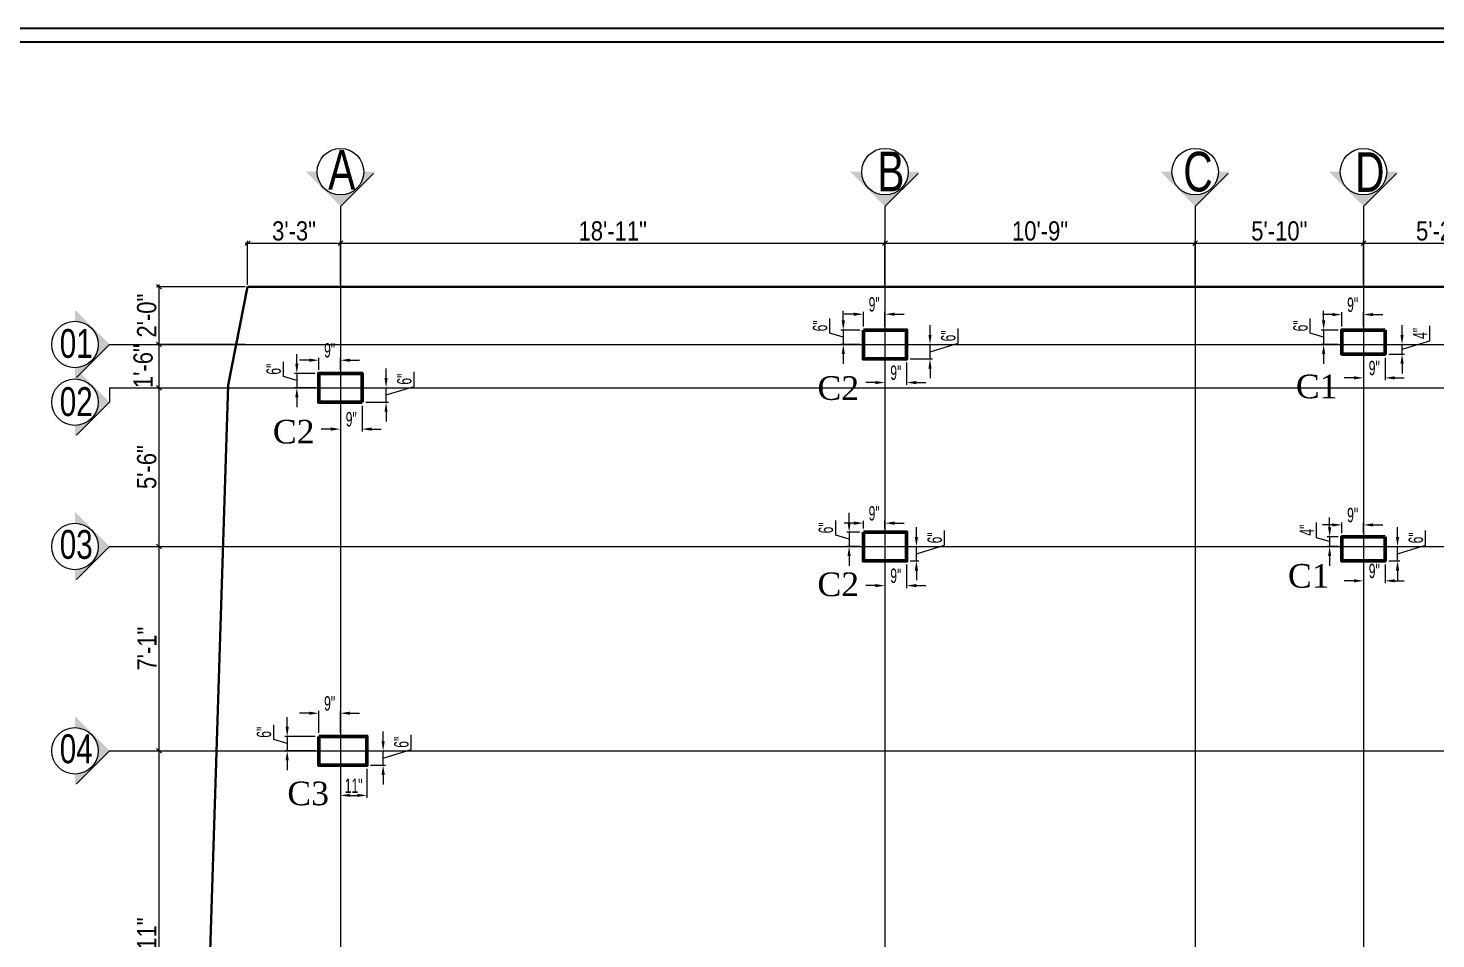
# Model space of a CAD drawing. Extents: x 52891 to 66536, y -48165 to -44533.
# Drawn here: x 57068 to 57654, y -46623 to -46244 of the extents above; entities that cross this region are included whole.
import ezdxf

# ---------------------------------------------------------------- set-up
doc = ezdxf.new("R2010")
doc.units = 0
doc.header["$MEASUREMENT"] = 0
doc.header["$PDMODE"] = 3
doc.layers.get('DEFPOINTS').update_dxf_attribs({"lineweight": 13})
for name, color, linetype, lineweight in [('COLUMN-1', 1, 'Continuous', 50), ('DIMEN', 8, 'Continuous', 13), ('line', 7, 'Continuous', 15), ('TEXT', 7, 'Continuous', 13), ('WALL', 7, 'Continuous', 30)]:
    doc.layers.add(name, color=color, linetype=linetype, lineweight=lineweight)
doc.layers.add('Layer1', color=174, linetype='Continuous')
doc.layers.add('TITLE', color=3, linetype='Continuous')
doc.styles.add('1', font='times.ttf')
doc.styles.add('Dimtext', font='ARIALN.TTF')
doc.styles.add('ROMAN_SIMPLEX', font='swisscl.ttf')
doc.styles.get("Standard").update_dxf_attribs({"font": 'arial.ttf', "width": 0.6, "height": 6})
doc.dimstyles.new('1-4', dxfattribs={"dimtxt": 6, "dimasz": 4, "dimexe": 1, "dimexo": 1.5, "dimgap": 1, "dimtad": 1, "dimdec": 1, "dimzin": 3, "dimdsep": 46, "dimlunit": 4, "dimtxsty": 'Standard', "dimcen": 0.09, "dimdle": 4, "dimclrd": 252, "dimclre": 252, "dimclrt": 7, "dimadec": 0, "dimazin": 0, "dimtfac": 1, "dimtdec": 1, "dimtofl": 0, "dimtmove": 1, "dimatfit": 3, "dimfxl": 2, "dimfrac": 1, "dimtolj": 1, "dimtzin": 0, "dimlwd": 9, "dimlwe": 9, "dimarcsym": 0})
doc.dimstyles.new('Dim4', dxfattribs={"dimtxt": 8, "dimasz": 2, "dimexe": 1, "dimexo": 1, "dimgap": 1, "dimtad": 1, "dimdec": 0, "dimzin": 3, "dimdsep": 46, "dimlunit": 4, "dimtxsty": 'Dimtext', "dimblk": 'OBLIQUE', "dimcen": 2, "dimdle": 1, "dimclrd": 256, "dimclre": 256, "dimclrt": 3, "dimadec": 0, "dimazin": 1, "dimtm": 1e-09, "dimtfac": 1, "dimtdec": 0, "dimtofl": 0, "dimtmove": 2, "dimatfit": 3, "dimldrblk": 'OBLIQUE', "dimfxl": 6, "dimfrac": 2, "dimtolj": 1, "dimtzin": 0, "dimlwd": -1, "dimlwe": -1, "dimarcsym": 0})

# ---------------------------------------------------------------- blocks, each defined once
blk = doc.blocks.new('_Oblique')
at = {"layer": 'WALL', "color": 0, "lineweight": -2}
blk.add_line((-0.5, -0.5), (0.5, 0.5), dxfattribs=at)
blk = doc.blocks.new('*D1623')
at = {"layer": 'DEFPOINTS', "color": 0}
for p in [(57198.01, -46333.82), (57159.41, -46351.92), (57198.01, -46351.92)]:
    blk.add_point(p, dxfattribs=at)
at = {"layer": 'line'}
for p, q in [((57158.41, -46333.82), (57199.01, -46333.82)), ((57159.41, -46350.92), (57159.41, -46332.82)), ((57198.01, -46350.92), (57198.01, -46332.82))]:
    blk.add_line(p, q, dxfattribs=at)
at = {"layer": 'line', "xscale": 2, "yscale": 2, "zscale": 2, "rotation": 180}
blk.add_blockref('_Oblique', (57159.41, -46333.82), dxfattribs=at)
at = {"layer": 'line', "xscale": 2, "yscale": 2, "zscale": 2}
blk.add_blockref('_Oblique', (57198.01, -46333.82), dxfattribs=at)
at = {"layer": 'line', "color": 3, "insert": (57178.71, -46328.74), "char_height": 8, "attachment_point": 5, "style": 'Dimtext'}
blk.add_mtext('\\A1;3\'-3"', dxfattribs=at)
blk = doc.blocks.new('*D1624')
at = {"layer": 'DEFPOINTS', "color": 0}
for p in [(57424.51, -46333.82), (57198.01, -46351.92), (57424.51, -46351.92)]:
    blk.add_point(p, dxfattribs=at)
at = {"layer": 'line'}
for p, q in [((57197.01, -46333.82), (57425.51, -46333.82)), ((57198.01, -46350.92), (57198.01, -46332.82)), ((57424.51, -46350.92), (57424.51, -46332.82))]:
    blk.add_line(p, q, dxfattribs=at)
at = {"layer": 'line', "xscale": 2, "yscale": 2, "zscale": 2, "rotation": 180}
blk.add_blockref('_Oblique', (57198.01, -46333.82), dxfattribs=at)
at = {"layer": 'line', "xscale": 2, "yscale": 2, "zscale": 2}
blk.add_blockref('_Oblique', (57424.51, -46333.82), dxfattribs=at)
at = {"layer": 'line', "color": 3, "insert": (57311.26, -46328.74), "char_height": 8, "attachment_point": 5, "style": 'Dimtext'}
blk.add_mtext('\\A1;18\'-11"', dxfattribs=at)
blk = doc.blocks.new('*D1625')
at = {"layer": 'DEFPOINTS', "color": 0}
for p in [(57553.51, -46333.82), (57424.51, -46351.92), (57553.51, -46351.92)]:
    blk.add_point(p, dxfattribs=at)
at = {"layer": 'line'}
for p, q in [((57423.51, -46333.82), (57554.51, -46333.82)), ((57424.51, -46350.92), (57424.51, -46332.82)), ((57553.51, -46350.92), (57553.51, -46332.82))]:
    blk.add_line(p, q, dxfattribs=at)
at = {"layer": 'line', "xscale": 2, "yscale": 2, "zscale": 2, "rotation": 180}
blk.add_blockref('_Oblique', (57424.51, -46333.82), dxfattribs=at)
at = {"layer": 'line', "xscale": 2, "yscale": 2, "zscale": 2}
blk.add_blockref('_Oblique', (57553.51, -46333.82), dxfattribs=at)
at = {"layer": 'line', "color": 3, "insert": (57489.01, -46328.74), "char_height": 8, "attachment_point": 5, "style": 'Dimtext'}
blk.add_mtext('\\A1;10\'-9"', dxfattribs=at)
blk = doc.blocks.new('*D1626')
at = {"layer": 'DEFPOINTS', "color": 0}
for p in [(57623.51, -46333.82), (57553.51, -46351.92), (57623.51, -46351.92)]:
    blk.add_point(p, dxfattribs=at)
at = {"layer": 'line'}
for p, q in [((57552.51, -46333.82), (57624.51, -46333.82)), ((57553.51, -46350.92), (57553.51, -46332.82)), ((57623.51, -46350.92), (57623.51, -46332.82))]:
    blk.add_line(p, q, dxfattribs=at)
at = {"layer": 'line', "xscale": 2, "yscale": 2, "zscale": 2, "rotation": 180}
blk.add_blockref('_Oblique', (57553.51, -46333.82), dxfattribs=at)
at = {"layer": 'line', "xscale": 2, "yscale": 2, "zscale": 2}
blk.add_blockref('_Oblique', (57623.51, -46333.82), dxfattribs=at)
at = {"layer": 'line', "color": 3, "insert": (57588.51, -46328.74), "char_height": 8, "attachment_point": 5, "style": 'Dimtext'}
blk.add_mtext('\\A1;5\'-10"', dxfattribs=at)
blk = doc.blocks.new('*D1627')
at = {"layer": 'DEFPOINTS', "color": 0}
for p in [(57685.51, -46333.82), (57623.51, -46351.92), (57685.51, -46351.92)]:
    blk.add_point(p, dxfattribs=at)
at = {"layer": 'line'}
for p, q in [((57622.51, -46333.82), (57686.51, -46333.82)), ((57623.51, -46350.92), (57623.51, -46332.82)), ((57685.51, -46350.92), (57685.51, -46332.82))]:
    blk.add_line(p, q, dxfattribs=at)
at = {"layer": 'line', "xscale": 2, "yscale": 2, "zscale": 2, "rotation": 180}
blk.add_blockref('_Oblique', (57623.51, -46333.82), dxfattribs=at)
at = {"layer": 'line', "xscale": 2, "yscale": 2, "zscale": 2}
blk.add_blockref('_Oblique', (57685.51, -46333.82), dxfattribs=at)
at = {"layer": 'line', "color": 3, "insert": (57654.51, -46328.74), "char_height": 8, "attachment_point": 5, "style": 'Dimtext'}
blk.add_mtext('\\A1;5\'-2"', dxfattribs=at)
blk = doc.blocks.new('*D1630')
at = {"layer": 'DEFPOINTS', "color": 0}
for p in [(57159.41, -46351.92), (57122.55, -46375.92), (57159.41, -46375.92)]:
    blk.add_point(p, dxfattribs=at)
at = {"layer": 'line'}
for p, q in [((57158.41, -46351.92), (57121.55, -46351.92)), ((57122.55, -46350.92), (57122.55, -46376.92)), ((57158.41, -46375.92), (57121.55, -46375.92))]:
    blk.add_line(p, q, dxfattribs=at)
at = {"layer": 'line', "xscale": 2, "yscale": 2, "zscale": 2}
for p, rotation in [((57122.55, -46351.92), 90), ((57122.55, -46375.92), 270)]:
    blk.add_blockref('_Oblique', p, dxfattribs=dict(at, rotation=rotation))
at = {"layer": 'line', "color": 3, "insert": (57117.47, -46363.92), "char_height": 8, "attachment_point": 5, "rotation": 90, "style": 'Dimtext'}
blk.add_mtext('\\A1;2\'-0"', dxfattribs=at)
blk = doc.blocks.new('*D1631')
at = {"layer": 'DEFPOINTS', "color": 0}
for p in [(57159.41, -46375.92), (57122.55, -46393.92), (57122.55, -46393.92)]:
    blk.add_point(p, dxfattribs=at)
at = {"layer": 'line'}
for p, q in [((57158.41, -46375.92), (57121.55, -46375.92)), ((57122.55, -46374.92), (57122.55, -46394.92))]:
    blk.add_line(p, q, dxfattribs=at)
at = {"layer": 'line', "xscale": 2, "yscale": 2, "zscale": 2}
for p, rotation in [((57122.55, -46375.92), 90), ((57122.55, -46393.92), 270)]:
    blk.add_blockref('_Oblique', p, dxfattribs=dict(at, rotation=rotation))
at = {"layer": 'line', "color": 3, "insert": (57115.97, -46384.92), "char_height": 8, "attachment_point": 5, "rotation": 90, "style": 'Dimtext'}
blk.add_mtext('\\A1;1\'-6"', dxfattribs=at)
blk = doc.blocks.new('*D1632')
at = {"layer": 'DEFPOINTS', "color": 0}
for p in [(57122.55, -46393.92), (57122.55, -46459.92), (57122.55, -46459.92)]:
    blk.add_point(p, dxfattribs=at)
at = {"layer": 'line'}
blk.add_line((57122.55, -46392.92), (57122.55, -46460.92), dxfattribs=at)
at = {"layer": 'line', "xscale": 2, "yscale": 2, "zscale": 2}
for p, rotation in [((57122.55, -46393.92), 90), ((57122.55, -46459.92), 270)]:
    blk.add_blockref('_Oblique', p, dxfattribs=dict(at, rotation=rotation))
at = {"layer": 'line', "color": 3, "insert": (57117.47, -46426.92), "char_height": 8, "attachment_point": 5, "rotation": 90, "style": 'Dimtext'}
blk.add_mtext('\\A1;5\'-6"', dxfattribs=at)
blk = doc.blocks.new('*D1633')
at = {"layer": 'DEFPOINTS', "color": 0}
for p in [(57122.55, -46459.92), (57122.55, -46544.92), (57122.55, -46544.92)]:
    blk.add_point(p, dxfattribs=at)
at = {"layer": 'line'}
blk.add_line((57122.55, -46458.92), (57122.55, -46545.92), dxfattribs=at)
at = {"layer": 'line', "xscale": 2, "yscale": 2, "zscale": 2}
for p, rotation in [((57122.55, -46459.92), 90), ((57122.55, -46544.92), 270)]:
    blk.add_blockref('_Oblique', p, dxfattribs=dict(at, rotation=rotation))
at = {"layer": 'line', "color": 3, "insert": (57117.54, -46502.42), "char_height": 8, "attachment_point": 5, "rotation": 90, "style": 'Dimtext'}
blk.add_mtext('\\A1;7\'-1"', dxfattribs=at)
blk = doc.blocks.new('*D1634')
at = {"layer": 'DEFPOINTS', "color": 0}
for p in [(57122.55, -46544.92), (57122.55, -46711.92), (57140.47, -46711.92)]:
    blk.add_point(p, dxfattribs=at)
at = {"layer": 'line'}
for p, q in [((57122.55, -46543.92), (57122.55, -46712.92)), ((57139.47, -46711.92), (57121.55, -46711.92))]:
    blk.add_line(p, q, dxfattribs=at)
at = {"layer": 'line', "xscale": 2, "yscale": 2, "zscale": 2}
for p, rotation in [((57122.55, -46544.92), 90), ((57122.55, -46711.92), 270)]:
    blk.add_blockref('_Oblique', p, dxfattribs=dict(at, rotation=rotation))
at = {"layer": 'line', "color": 3, "insert": (57117.47, -46628.42), "char_height": 8, "attachment_point": 5, "rotation": 90, "style": 'Dimtext'}
blk.add_mtext('\\A1;13\'-11"', dxfattribs=at)
blk = doc.blocks.new('*D1651')
at = {"layer": 'DEFPOINTS', "color": 0}
for p in [(57198.01, -46529.27), (57189.01, -46538.92), (57198.01, -46538.92)]:
    blk.add_point(p, dxfattribs=at)
at = {"layer": 'line', "color": 252, "linetype": 'Continuous', "lineweight": 9}
for p, q in [((57189.01, -46537.42), (57189.01, -46528.27)), ((57198.01, -46537.42), (57198.01, -46528.27)), ((57185.01, -46529.27), (57181.01, -46529.27)), ((57202.01, -46529.27), (57206.01, -46529.27))]:
    blk.add_line(p, q, dxfattribs=at)
at = {"layer": 'line', "color": 252}
for points in [[(57185.01, -46528.61), (57185.01, -46529.94), (57189.01, -46529.27)], [(57202.01, -46528.61), (57202.01, -46529.94), (57198.01, -46529.27)]]:
    blk.add_solid(points, dxfattribs=at)
at = {"layer": 'line', "color": 7, "insert": (57193.51, -46525.21), "char_height": 6, "attachment_point": 5}
blk.add_mtext('\\A1;9"', dxfattribs=at)
blk = doc.blocks.new('*D1652')
at = {"layer": 'DEFPOINTS', "color": 0}
for p in [(57189.01, -46538.92), (57175.87, -46544.92), (57189.01, -46544.92)]:
    blk.add_point(p, dxfattribs=at)
at = {"layer": 'line', "color": 252, "linetype": 'Continuous', "lineweight": 9}
for p, q in [((57170.31, -46540.25), (57170.31, -46534.1)), ((57175.87, -46534.92), (57175.87, -46530.92)), ((57175.87, -46541.92), (57170.31, -46540.25)), ((57187.51, -46538.92), (57174.87, -46538.92)), ((57175.87, -46538.92), (57175.87, -46544.92)), ((57187.51, -46544.92), (57174.87, -46544.92)), ((57175.87, -46548.92), (57175.87, -46552.92))]:
    blk.add_line(p, q, dxfattribs=at)
at = {"layer": 'line', "color": 252}
for points in [[(57175.2, -46534.92), (57176.54, -46534.92), (57175.87, -46538.92)], [(57175.2, -46548.92), (57176.54, -46548.92), (57175.87, -46544.92)]]:
    blk.add_solid(points, dxfattribs=at)
at = {"layer": 'line', "color": 7, "insert": (57166.24, -46537.18), "char_height": 6, "attachment_point": 5, "rotation": 90}
blk.add_mtext('\\A1;6"', dxfattribs=at)
blk = doc.blocks.new('*D1653')
at = {"layer": 'DEFPOINTS', "color": 0}
for p in [(57198.01, -46550.92), (57209.01, -46550.92), (57209.01, -46563.44)]:
    blk.add_point(p, dxfattribs=at)
at = {"layer": 'line', "color": 252, "linetype": 'Continuous', "lineweight": 9}
for p, q in [((57198.01, -46552.42), (57198.01, -46564.44)), ((57209.01, -46552.42), (57209.01, -46564.44)), ((57202.01, -46563.44), (57205.01, -46563.44))]:
    blk.add_line(p, q, dxfattribs=at)
at = {"layer": 'line', "color": 252}
for points in [[(57202.01, -46562.77), (57202.01, -46564.1), (57198.01, -46563.44)], [(57205.01, -46562.77), (57205.01, -46564.1), (57209.01, -46563.44)]]:
    blk.add_solid(points, dxfattribs=at)
at = {"layer": 'line', "color": 7, "insert": (57203.51, -46559.43), "char_height": 6, "attachment_point": 5}
blk.add_mtext('\\A1;11"', dxfattribs=at)
blk = doc.blocks.new('*D1654')
at = {"layer": 'DEFPOINTS', "color": 0}
for p in [(57209.01, -46544.92), (57215.77, -46544.92), (57209.01, -46550.92)]:
    blk.add_point(p, dxfattribs=at)
at = {"layer": 'line', "color": 252, "linetype": 'Continuous', "lineweight": 9}
for p, q in [((57215.77, -46540.92), (57215.77, -46536.92)), ((57227.46, -46544.42), (57227.46, -46538.26)), ((57210.51, -46544.92), (57216.77, -46544.92)), ((57215.77, -46547.92), (57227.46, -46544.42)), ((57215.77, -46550.92), (57215.77, -46544.92)), ((57210.51, -46550.92), (57216.77, -46550.92)), ((57215.77, -46554.92), (57215.77, -46558.92))]:
    blk.add_line(p, q, dxfattribs=at)
at = {"layer": 'line', "color": 252}
for points in [[(57215.11, -46540.92), (57216.44, -46540.92), (57215.77, -46544.92)], [(57215.11, -46554.92), (57216.44, -46554.92), (57215.77, -46550.92)]]:
    blk.add_solid(points, dxfattribs=at)
at = {"layer": 'line', "color": 7, "insert": (57223.4, -46541.34), "char_height": 6, "attachment_point": 5, "rotation": 90}
blk.add_mtext('\\A1;6"', dxfattribs=at)
blk = doc.blocks.new('*D1655')
at = {"layer": 'DEFPOINTS', "color": 0}
for p in [(57198.01, -46382.46), (57189.01, -46387.92), (57198.01, -46387.92)]:
    blk.add_point(p, dxfattribs=at)
at = {"layer": 'line', "color": 252, "linetype": 'Continuous', "lineweight": 9}
for p, q in [((57185.01, -46382.46), (57181.01, -46382.46)), ((57189.01, -46386.42), (57189.01, -46381.46)), ((57198.01, -46386.42), (57198.01, -46381.46)), ((57202.01, -46382.46), (57206.01, -46382.46))]:
    blk.add_line(p, q, dxfattribs=at)
at = {"layer": 'line', "color": 252}
for points in [[(57185.01, -46381.79), (57185.01, -46383.13), (57189.01, -46382.46)], [(57202.01, -46381.79), (57202.01, -46383.13), (57198.01, -46382.46)]]:
    blk.add_solid(points, dxfattribs=at)
at = {"layer": 'line', "color": 7, "insert": (57193.51, -46378.4), "char_height": 6, "attachment_point": 5}
blk.add_mtext('\\A1;9"', dxfattribs=at)
blk = doc.blocks.new('*D1656')
at = {"layer": 'DEFPOINTS', "color": 0}
for p in [(57189.01, -46387.92), (57179.88, -46393.92), (57189.01, -46393.92)]:
    blk.add_point(p, dxfattribs=at)
at = {"layer": 'line', "color": 252, "linetype": 'Continuous', "lineweight": 9}
for p, q in [((57179.88, -46383.92), (57179.88, -46379.92)), ((57174.32, -46389.25), (57174.32, -46383.1)), ((57187.51, -46387.92), (57178.88, -46387.92)), ((57179.88, -46387.92), (57179.88, -46393.92)), ((57179.88, -46390.92), (57174.32, -46389.25)), ((57187.51, -46393.92), (57178.88, -46393.92)), ((57179.88, -46397.92), (57179.88, -46401.92))]:
    blk.add_line(p, q, dxfattribs=at)
at = {"layer": 'line', "color": 252}
for points in [[(57179.22, -46383.92), (57180.55, -46383.92), (57179.88, -46387.92)], [(57179.22, -46397.92), (57180.55, -46397.92), (57179.88, -46393.92)]]:
    blk.add_solid(points, dxfattribs=at)
at = {"layer": 'line', "color": 7, "insert": (57170.26, -46386.18), "char_height": 6, "attachment_point": 5, "rotation": 90}
blk.add_mtext('\\A1;6"', dxfattribs=at)
blk = doc.blocks.new('*D1657')
at = {"layer": 'DEFPOINTS', "color": 0}
for p in [(57198.01, -46399.92), (57207.01, -46399.92), (57207.01, -46411.11)]:
    blk.add_point(p, dxfattribs=at)
at = {"layer": 'line', "color": 252, "linetype": 'Continuous', "lineweight": 9}
for p, q in [((57198.01, -46401.42), (57198.01, -46412.11)), ((57207.01, -46401.42), (57207.01, -46412.11)), ((57194.01, -46411.11), (57190.01, -46411.11)), ((57211.01, -46411.11), (57215.01, -46411.11))]:
    blk.add_line(p, q, dxfattribs=at)
at = {"layer": 'line', "color": 252}
for points in [[(57194.01, -46410.44), (57194.01, -46411.78), (57198.01, -46411.11)], [(57211.01, -46410.44), (57211.01, -46411.78), (57207.01, -46411.11)]]:
    blk.add_solid(points, dxfattribs=at)
at = {"layer": 'line', "color": 7, "insert": (57202.51, -46407.05), "char_height": 6, "attachment_point": 5}
blk.add_mtext('\\A1;9"', dxfattribs=at)
blk = doc.blocks.new('*D1658')
at = {"layer": 'DEFPOINTS', "color": 0}
for p in [(57207.01, -46393.92), (57216.99, -46393.92), (57207.01, -46399.92)]:
    blk.add_point(p, dxfattribs=at)
at = {"layer": 'line', "color": 252, "linetype": 'Continuous', "lineweight": 9}
for p, q in [((57216.99, -46389.92), (57216.99, -46385.92)), ((57228.68, -46393.42), (57228.68, -46387.26)), ((57208.51, -46393.92), (57217.99, -46393.92)), ((57216.99, -46396.92), (57228.68, -46393.42)), ((57216.99, -46399.92), (57216.99, -46393.92)), ((57208.51, -46399.92), (57217.99, -46399.92)), ((57216.99, -46403.92), (57216.99, -46407.92))]:
    blk.add_line(p, q, dxfattribs=at)
at = {"layer": 'line', "color": 252}
for points in [[(57216.32, -46389.92), (57217.65, -46389.92), (57216.99, -46393.92)], [(57216.32, -46403.92), (57217.65, -46403.92), (57216.99, -46399.92)]]:
    blk.add_solid(points, dxfattribs=at)
at = {"layer": 'line', "color": 7, "insert": (57224.62, -46390.34), "char_height": 6, "attachment_point": 5, "rotation": 90}
blk.add_mtext('\\A1;6"', dxfattribs=at)
blk = doc.blocks.new('*D1671')
at = {"layer": 'DEFPOINTS', "color": 0}
for p in [(57424.51, -46450.22), (57415.51, -46453.92), (57424.51, -46453.92)]:
    blk.add_point(p, dxfattribs=at)
at = {"layer": 'line', "color": 252, "linetype": 'Continuous', "lineweight": 9}
for p, q in [((57411.51, -46450.22), (57407.51, -46450.22)), ((57415.51, -46452.42), (57415.51, -46449.22)), ((57424.51, -46452.42), (57424.51, -46449.22)), ((57428.51, -46450.22), (57432.51, -46450.22))]:
    blk.add_line(p, q, dxfattribs=at)
at = {"layer": 'line', "color": 252}
for points in [[(57411.51, -46449.55), (57411.51, -46450.89), (57415.51, -46450.22)], [(57428.51, -46449.55), (57428.51, -46450.89), (57424.51, -46450.22)]]:
    blk.add_solid(points, dxfattribs=at)
at = {"layer": 'line', "color": 7, "insert": (57420.01, -46446.16), "char_height": 6, "attachment_point": 5}
blk.add_mtext('\\A1;9"', dxfattribs=at)
blk = doc.blocks.new('*D1672')
at = {"layer": 'DEFPOINTS', "color": 0}
for p in [(57415.51, -46453.92), (57409.58, -46459.92), (57415.51, -46459.92)]:
    blk.add_point(p, dxfattribs=at)
at = {"layer": 'line', "color": 252, "linetype": 'Continuous', "lineweight": 9}
for p, q in [((57409.58, -46449.92), (57409.58, -46445.92)), ((57404.01, -46455.25), (57404.01, -46449.1)), ((57409.58, -46456.92), (57404.01, -46455.25)), ((57414.01, -46453.92), (57408.58, -46453.92)), ((57409.58, -46453.92), (57409.58, -46459.92)), ((57414.01, -46459.92), (57408.58, -46459.92)), ((57409.58, -46463.92), (57409.58, -46467.92))]:
    blk.add_line(p, q, dxfattribs=at)
at = {"layer": 'line', "color": 252}
for points in [[(57408.91, -46449.92), (57410.24, -46449.92), (57409.58, -46453.92)], [(57408.91, -46463.92), (57410.24, -46463.92), (57409.58, -46459.92)]]:
    blk.add_solid(points, dxfattribs=at)
at = {"layer": 'line', "color": 7, "insert": (57399.95, -46452.18), "char_height": 6, "attachment_point": 5, "rotation": 90}
blk.add_mtext('\\A1;6"', dxfattribs=at)
blk = doc.blocks.new('*D1673')
at = {"layer": 'DEFPOINTS', "color": 0}
for p in [(57424.51, -46465.92), (57433.51, -46465.92), (57433.51, -46476.2)]:
    blk.add_point(p, dxfattribs=at)
at = {"layer": 'line', "color": 252, "linetype": 'Continuous', "lineweight": 9}
for p, q in [((57424.51, -46467.42), (57424.51, -46477.2)), ((57433.51, -46467.42), (57433.51, -46477.2)), ((57420.51, -46476.2), (57416.51, -46476.2)), ((57437.51, -46476.2), (57441.51, -46476.2))]:
    blk.add_line(p, q, dxfattribs=at)
at = {"layer": 'line', "color": 252}
for points in [[(57420.51, -46475.53), (57420.51, -46476.87), (57424.51, -46476.2)], [(57437.51, -46475.53), (57437.51, -46476.87), (57433.51, -46476.2)]]:
    blk.add_solid(points, dxfattribs=at)
at = {"layer": 'line', "color": 7, "insert": (57429.01, -46472.14), "char_height": 6, "attachment_point": 5}
blk.add_mtext('\\A1;9"', dxfattribs=at)
blk = doc.blocks.new('*D1674')
at = {"layer": 'DEFPOINTS', "color": 0}
for p in [(57433.51, -46459.92), (57437.57, -46459.92), (57433.51, -46465.92)]:
    blk.add_point(p, dxfattribs=at)
at = {"layer": 'line', "color": 252, "linetype": 'Continuous', "lineweight": 9}
for p, q in [((57437.57, -46455.92), (57437.57, -46451.92)), ((57449.26, -46459.42), (57449.26, -46453.26)), ((57435.01, -46459.92), (57438.57, -46459.92)), ((57437.57, -46462.92), (57449.26, -46459.42)), ((57437.57, -46465.92), (57437.57, -46459.92)), ((57435.01, -46465.92), (57438.57, -46465.92)), ((57437.57, -46469.92), (57437.57, -46473.92))]:
    blk.add_line(p, q, dxfattribs=at)
at = {"layer": 'line', "color": 252}
for points in [[(57436.9, -46455.92), (57438.24, -46455.92), (57437.57, -46459.92)], [(57436.9, -46469.92), (57438.24, -46469.92), (57437.57, -46465.92)]]:
    blk.add_solid(points, dxfattribs=at)
at = {"layer": 'line', "color": 7, "insert": (57445.2, -46456.34), "char_height": 6, "attachment_point": 5, "rotation": 90}
blk.add_mtext('\\A1;6"', dxfattribs=at)
blk = doc.blocks.new('*D1675')
at = {"layer": 'DEFPOINTS', "color": 0}
for p in [(57424.51, -46363.33), (57415.51, -46369.92), (57424.51, -46369.92)]:
    blk.add_point(p, dxfattribs=at)
at = {"layer": 'line', "color": 252, "linetype": 'Continuous', "lineweight": 9}
for p, q in [((57411.51, -46363.33), (57407.51, -46363.33)), ((57415.51, -46368.42), (57415.51, -46362.33)), ((57424.51, -46368.42), (57424.51, -46362.33)), ((57428.51, -46363.33), (57432.51, -46363.33))]:
    blk.add_line(p, q, dxfattribs=at)
at = {"layer": 'line', "color": 252}
for points in [[(57411.51, -46362.66), (57411.51, -46363.99), (57415.51, -46363.33)], [(57428.51, -46362.66), (57428.51, -46363.99), (57424.51, -46363.33)]]:
    blk.add_solid(points, dxfattribs=at)
at = {"layer": 'line', "color": 7, "insert": (57420.01, -46359.26), "char_height": 6, "attachment_point": 5}
blk.add_mtext('\\A1;9"', dxfattribs=at)
blk = doc.blocks.new('*D1676')
at = {"layer": 'DEFPOINTS', "color": 0}
for p in [(57415.51, -46369.92), (57407.17, -46375.92), (57415.51, -46375.92)]:
    blk.add_point(p, dxfattribs=at)
at = {"layer": 'line', "color": 252, "linetype": 'Continuous', "lineweight": 9}
for p, q in [((57407.17, -46365.92), (57407.17, -46361.92)), ((57401.6, -46371.25), (57401.6, -46365.1)), ((57414.01, -46369.92), (57406.17, -46369.92)), ((57407.17, -46369.92), (57407.17, -46375.92)), ((57407.17, -46372.92), (57401.6, -46371.25)), ((57414.01, -46375.92), (57406.17, -46375.92)), ((57407.17, -46379.92), (57407.17, -46383.92))]:
    blk.add_line(p, q, dxfattribs=at)
at = {"layer": 'line', "color": 252}
for points in [[(57406.5, -46365.92), (57407.83, -46365.92), (57407.17, -46369.92)], [(57406.5, -46379.92), (57407.83, -46379.92), (57407.17, -46375.92)]]:
    blk.add_solid(points, dxfattribs=at)
at = {"layer": 'line', "color": 7, "insert": (57397.54, -46368.18), "char_height": 6, "attachment_point": 5, "rotation": 90}
blk.add_mtext('\\A1;6"', dxfattribs=at)
blk = doc.blocks.new('*D1677')
at = {"layer": 'DEFPOINTS', "color": 0}
for p in [(57424.51, -46381.92), (57433.51, -46381.92), (57433.51, -46391.76)]:
    blk.add_point(p, dxfattribs=at)
at = {"layer": 'line', "color": 252, "linetype": 'Continuous', "lineweight": 9}
for p, q in [((57424.51, -46383.42), (57424.51, -46392.76)), ((57433.51, -46383.42), (57433.51, -46392.76)), ((57420.51, -46391.76), (57416.51, -46391.76)), ((57437.51, -46391.76), (57441.51, -46391.76))]:
    blk.add_line(p, q, dxfattribs=at)
at = {"layer": 'line', "color": 252}
for points in [[(57420.51, -46391.1), (57420.51, -46392.43), (57424.51, -46391.76)], [(57437.51, -46391.1), (57437.51, -46392.43), (57433.51, -46391.76)]]:
    blk.add_solid(points, dxfattribs=at)
at = {"layer": 'line', "color": 7, "insert": (57429.01, -46387.7), "char_height": 6, "attachment_point": 5}
blk.add_mtext('\\A1;9"', dxfattribs=at)
blk = doc.blocks.new('*D1678')
at = {"layer": 'DEFPOINTS', "color": 0}
for p in [(57433.51, -46375.92), (57443.23, -46375.92), (57433.51, -46381.92)]:
    blk.add_point(p, dxfattribs=at)
at = {"layer": 'line', "color": 252, "linetype": 'Continuous', "lineweight": 9}
for p, q in [((57443.23, -46371.92), (57443.23, -46367.92)), ((57454.92, -46375.42), (57454.92, -46369.26)), ((57435.01, -46375.92), (57444.23, -46375.92)), ((57443.23, -46378.92), (57454.92, -46375.42)), ((57443.23, -46381.92), (57443.23, -46375.92)), ((57435.01, -46381.92), (57444.23, -46381.92)), ((57443.23, -46385.92), (57443.23, -46389.92))]:
    blk.add_line(p, q, dxfattribs=at)
at = {"layer": 'line', "color": 252}
for points in [[(57442.56, -46371.92), (57443.89, -46371.92), (57443.23, -46375.92)], [(57442.56, -46385.92), (57443.89, -46385.92), (57443.23, -46381.92)]]:
    blk.add_solid(points, dxfattribs=at)
at = {"layer": 'line', "color": 7, "insert": (57450.85, -46372.34), "char_height": 6, "attachment_point": 5, "rotation": 90}
blk.add_mtext('\\A1;6"', dxfattribs=at)
blk = doc.blocks.new('*D1679')
at = {"layer": 'DEFPOINTS', "color": 0}
for p in [(57623.51, -46363.48), (57614.51, -46369.92), (57623.51, -46369.92)]:
    blk.add_point(p, dxfattribs=at)
at = {"layer": 'line', "color": 252, "linetype": 'Continuous', "lineweight": 9}
for p, q in [((57610.51, -46363.48), (57606.51, -46363.48)), ((57614.51, -46368.42), (57614.51, -46362.48)), ((57623.51, -46368.42), (57623.51, -46362.48)), ((57627.51, -46363.48), (57631.51, -46363.48))]:
    blk.add_line(p, q, dxfattribs=at)
at = {"layer": 'line', "color": 252}
for points in [[(57610.51, -46362.81), (57610.51, -46364.15), (57614.51, -46363.48)], [(57627.51, -46362.81), (57627.51, -46364.15), (57623.51, -46363.48)]]:
    blk.add_solid(points, dxfattribs=at)
at = {"layer": 'line', "color": 7, "insert": (57619.01, -46359.42), "char_height": 6, "attachment_point": 5}
blk.add_mtext('\\A1;9"', dxfattribs=at)
blk = doc.blocks.new('*D1680')
at = {"layer": 'DEFPOINTS', "color": 0}
for p in [(57614.51, -46369.92), (57606.96, -46375.92), (57614.51, -46375.92)]:
    blk.add_point(p, dxfattribs=at)
at = {"layer": 'line', "color": 252, "linetype": 'Continuous', "lineweight": 9}
for p, q in [((57606.96, -46365.92), (57606.96, -46361.92)), ((57601.39, -46371.25), (57601.39, -46365.1)), ((57613.01, -46369.92), (57605.96, -46369.92)), ((57606.96, -46369.92), (57606.96, -46375.92)), ((57606.96, -46372.92), (57601.39, -46371.25)), ((57613.01, -46375.92), (57605.96, -46375.92)), ((57606.96, -46379.92), (57606.96, -46383.92))]:
    blk.add_line(p, q, dxfattribs=at)
at = {"layer": 'line', "color": 252}
for points in [[(57606.29, -46365.92), (57607.62, -46365.92), (57606.96, -46369.92)], [(57606.29, -46379.92), (57607.62, -46379.92), (57606.96, -46375.92)]]:
    blk.add_solid(points, dxfattribs=at)
at = {"layer": 'line', "color": 7, "insert": (57597.33, -46368.18), "char_height": 6, "attachment_point": 5, "rotation": 90}
blk.add_mtext('\\A1;6"', dxfattribs=at)
blk = doc.blocks.new('*D1681')
at = {"layer": 'DEFPOINTS', "color": 0}
for p in [(57623.51, -46379.92), (57632.51, -46379.92), (57632.51, -46389.8)]:
    blk.add_point(p, dxfattribs=at)
at = {"layer": 'line', "color": 252, "linetype": 'Continuous', "lineweight": 9}
for p, q in [((57623.51, -46381.42), (57623.51, -46390.8)), ((57632.51, -46381.42), (57632.51, -46390.8)), ((57619.51, -46389.8), (57615.51, -46389.8)), ((57636.51, -46389.8), (57640.51, -46389.8))]:
    blk.add_line(p, q, dxfattribs=at)
at = {"layer": 'line', "color": 252}
for points in [[(57619.51, -46389.14), (57619.51, -46390.47), (57623.51, -46389.8)], [(57636.51, -46389.14), (57636.51, -46390.47), (57632.51, -46389.8)]]:
    blk.add_solid(points, dxfattribs=at)
at = {"layer": 'line', "color": 7, "insert": (57628.01, -46385.74), "char_height": 6, "attachment_point": 5}
blk.add_mtext('\\A1;9"', dxfattribs=at)
blk = doc.blocks.new('*D1682')
at = {"layer": 'DEFPOINTS', "color": 0}
for p in [(57632.51, -46375.92), (57639.56, -46375.92), (57632.51, -46379.92)]:
    blk.add_point(p, dxfattribs=at)
at = {"layer": 'line', "color": 252, "linetype": 'Continuous', "lineweight": 9}
for p, q in [((57639.56, -46371.92), (57639.56, -46367.92)), ((57651.06, -46374.47), (57651.06, -46368.19)), ((57634.01, -46375.92), (57640.56, -46375.92)), ((57639.56, -46377.92), (57651.06, -46374.47)), ((57639.56, -46379.92), (57639.56, -46375.92)), ((57634.01, -46379.92), (57640.56, -46379.92)), ((57639.56, -46383.92), (57639.56, -46387.92))]:
    blk.add_line(p, q, dxfattribs=at)
at = {"layer": 'line', "color": 252}
for points in [[(57638.89, -46371.92), (57640.23, -46371.92), (57639.56, -46375.92)], [(57638.89, -46383.92), (57640.23, -46383.92), (57639.56, -46379.92)]]:
    blk.add_solid(points, dxfattribs=at)
at = {"layer": 'line', "color": 7, "insert": (57647.06, -46371.33), "char_height": 6, "attachment_point": 5, "rotation": 90}
blk.add_mtext('\\A1;4"', dxfattribs=at)
blk = doc.blocks.new('*D1687')
at = {"layer": 'DEFPOINTS', "color": 0}
for p in [(57623.51, -46450.96), (57614.51, -46455.92), (57623.51, -46455.92)]:
    blk.add_point(p, dxfattribs=at)
at = {"layer": 'line', "color": 252, "linetype": 'Continuous', "lineweight": 9}
for p, q in [((57610.51, -46450.96), (57606.51, -46450.96)), ((57614.51, -46454.42), (57614.51, -46449.96)), ((57623.51, -46454.42), (57623.51, -46449.96)), ((57627.51, -46450.96), (57631.51, -46450.96))]:
    blk.add_line(p, q, dxfattribs=at)
at = {"layer": 'line', "color": 252}
for points in [[(57610.51, -46450.29), (57610.51, -46451.62), (57614.51, -46450.96)], [(57627.51, -46450.29), (57627.51, -46451.62), (57623.51, -46450.96)]]:
    blk.add_solid(points, dxfattribs=at)
at = {"layer": 'line', "color": 7, "insert": (57619.01, -46446.89), "char_height": 6, "attachment_point": 5}
blk.add_mtext('\\A1;9"', dxfattribs=at)
blk = doc.blocks.new('*D1688')
at = {"layer": 'DEFPOINTS', "color": 0}
for p in [(57614.51, -46455.92), (57609.45, -46459.92), (57614.51, -46459.92)]:
    blk.add_point(p, dxfattribs=at)
at = {"layer": 'line', "color": 252, "linetype": 'Continuous', "lineweight": 9}
for p, q in [((57603.95, -46456.27), (57603.95, -46449.99)), ((57609.45, -46451.92), (57609.45, -46447.92)), ((57609.45, -46457.92), (57603.95, -46456.27)), ((57613.01, -46455.92), (57608.45, -46455.92)), ((57609.45, -46455.92), (57609.45, -46459.92)), ((57613.01, -46459.92), (57608.45, -46459.92)), ((57609.45, -46463.92), (57609.45, -46467.92))]:
    blk.add_line(p, q, dxfattribs=at)
at = {"layer": 'line', "color": 252}
for points in [[(57608.79, -46451.92), (57610.12, -46451.92), (57609.45, -46455.92)], [(57608.79, -46463.92), (57610.12, -46463.92), (57609.45, -46459.92)]]:
    blk.add_solid(points, dxfattribs=at)
at = {"layer": 'line', "color": 7, "insert": (57599.95, -46453.13), "char_height": 6, "attachment_point": 5, "rotation": 90}
blk.add_mtext('\\A1;4"', dxfattribs=at)
blk = doc.blocks.new('*D1689')
at = {"layer": 'DEFPOINTS', "color": 0}
for p in [(57623.51, -46465.92), (57632.51, -46465.92), (57632.51, -46474.21)]:
    blk.add_point(p, dxfattribs=at)
at = {"layer": 'line', "color": 252, "linetype": 'Continuous', "lineweight": 9}
for p, q in [((57623.51, -46467.42), (57623.51, -46475.21)), ((57632.51, -46467.42), (57632.51, -46475.21)), ((57619.51, -46474.21), (57615.51, -46474.21)), ((57636.51, -46474.21), (57640.51, -46474.21))]:
    blk.add_line(p, q, dxfattribs=at)
at = {"layer": 'line', "color": 252}
for points in [[(57619.51, -46473.54), (57619.51, -46474.87), (57623.51, -46474.21)], [(57636.51, -46473.54), (57636.51, -46474.87), (57632.51, -46474.21)]]:
    blk.add_solid(points, dxfattribs=at)
at = {"layer": 'line', "color": 7, "insert": (57628.01, -46470.14), "char_height": 6, "attachment_point": 5}
blk.add_mtext('\\A1;9"', dxfattribs=at)
blk = doc.blocks.new('*D1690')
at = {"layer": 'DEFPOINTS', "color": 0}
for p in [(57632.51, -46459.92), (57637.69, -46459.92), (57632.51, -46465.92)]:
    blk.add_point(p, dxfattribs=at)
at = {"layer": 'line', "color": 252, "linetype": 'Continuous', "lineweight": 9}
for p, q in [((57637.69, -46455.92), (57637.69, -46451.92)), ((57649.38, -46459.42), (57649.38, -46453.26)), ((57634.01, -46459.92), (57638.69, -46459.92)), ((57637.69, -46462.92), (57649.38, -46459.42)), ((57637.69, -46465.92), (57637.69, -46459.92)), ((57634.01, -46465.92), (57638.69, -46465.92)), ((57637.69, -46469.92), (57637.69, -46473.92))]:
    blk.add_line(p, q, dxfattribs=at)
at = {"layer": 'line', "color": 252}
for points in [[(57637.02, -46455.92), (57638.36, -46455.92), (57637.69, -46459.92)], [(57637.02, -46469.92), (57638.36, -46469.92), (57637.69, -46465.92)]]:
    blk.add_solid(points, dxfattribs=at)
at = {"layer": 'line', "color": 7, "insert": (57645.32, -46456.34), "char_height": 6, "attachment_point": 5, "rotation": 90}
blk.add_mtext('\\A1;6"', dxfattribs=at)
blk = doc.blocks.new('L')
at = {"layer": 'Layer1', "color": 4}
blk.add_lwpolyline([(-781.98, 548.61), (4.12, 548.61), (4.12, -4.12), (-781.98, -4.12)], close=True, dxfattribs=at)
at = {"layer": 'Layer1', "color": 1}
blk.add_lwpolyline([(-777.86, 544.49), (0, 544.49), (0, 0), (-777.86, 0)], close=True, dxfattribs=at)

msp = doc.modelspace()

# ---------------------------------------------------------------- hatches: boundary and pattern name
at = {"layer": 'line', "linetype": 'Continuous', "ltscale": 10}
h = msp.add_hatch(color=7, dxfattribs=at)
h.paths.add_polyline_path([(57198.01, -46318.5), (57198.01, -46313.75, 0.414214), (57207.68, -46304.08), (57212.43, -46304.08)])
h.paths.add_polyline_path([(57198.01, -46318.5), (57183.59, -46304.08), (57188.34, -46304.08, 0.414214), (57198.01, -46313.75)])
h = msp.add_hatch(color=7, dxfattribs=at)
h.paths.add_polyline_path([(57424.51, -46318.5), (57424.51, -46313.75, 0.414214), (57434.18, -46304.08), (57438.93, -46304.08)])
h.paths.add_polyline_path([(57424.51, -46318.5), (57410.09, -46304.08), (57414.84, -46304.08, 0.414214), (57424.51, -46313.75)])
h = msp.add_hatch(color=7, dxfattribs=at)
h.paths.add_polyline_path([(57553.51, -46318.5), (57553.51, -46313.75, 0.414214), (57563.18, -46304.08), (57567.93, -46304.08)])
h.paths.add_polyline_path([(57553.51, -46318.5), (57539.09, -46304.08), (57543.84, -46304.08, 0.414214), (57553.51, -46313.75)])
h = msp.add_hatch(color=7, dxfattribs=at)
h.paths.add_polyline_path([(57623.51, -46318.5), (57623.51, -46313.75, 0.414214), (57633.18, -46304.08), (57637.93, -46304.08)])
h.paths.add_polyline_path([(57623.51, -46318.5), (57609.09, -46304.08), (57613.84, -46304.08, 0.414214), (57623.51, -46313.75)])
h = msp.add_hatch(color=7, dxfattribs=at)
h.paths.add_polyline_path([(57102, -46375.92), (57097.25, -46375.92, -0.414214), (57087.58, -46385.59), (57087.58, -46390.34)])
h.paths.add_polyline_path([(57102, -46375.92), (57087.58, -46361.5), (57087.58, -46366.25, -0.414214), (57097.25, -46375.92)])
h = msp.add_hatch(color=7, dxfattribs=at)
h.paths.add_polyline_path([(57102, -46399.92), (57097.25, -46399.92, -0.414214), (57087.58, -46409.59), (57087.58, -46414.34)])
h.paths.add_polyline_path([(57102, -46399.92), (57087.58, -46385.5), (57087.58, -46390.25, -0.414214), (57097.25, -46399.92)])
h = msp.add_hatch(color=7, dxfattribs=at)
h.paths.add_polyline_path([(57102, -46459.92), (57097.25, -46459.92, -0.414214), (57087.58, -46469.59), (57087.58, -46474.34)])
h.paths.add_polyline_path([(57102, -46459.92), (57087.58, -46445.5), (57087.58, -46450.25, -0.414214), (57097.25, -46459.92)])
h = msp.add_hatch(color=7, dxfattribs=at)
h.paths.add_polyline_path([(57102, -46544.92), (57097.25, -46544.92, -0.414214), (57087.58, -46554.59), (57087.58, -46559.34)])
h.paths.add_polyline_path([(57102, -46544.92), (57087.58, -46530.5), (57087.58, -46535.25, -0.414214), (57097.25, -46544.92)])

# ---------------------------------------------------------------- linework, layer by layer
at = {"layer": 'COLUMN-1'}
for points in [[(57415.51, -46369.92), (57415.51, -46381.92), (57433.51, -46381.92), (57433.51, -46369.92)], [(57632.51, -46369.92), (57614.51, -46369.92), (57614.51, -46369.92), (57614.51, -46369.92), (57614.51, -46379.92), (57632.51, -46379.92)], [(57207.01, -46399.92), (57207.01, -46387.92), (57189.01, -46387.92), (57189.01, -46399.92)], [(57415.51, -46453.92), (57415.51, -46465.92), (57433.51, -46465.92), (57433.51, -46453.92)], [(57632.51, -46455.92), (57614.51, -46455.92), (57614.51, -46455.92), (57614.51, -46455.92), (57614.51, -46465.92), (57632.51, -46465.92)], [(57189.01, -46538.92), (57189.01, -46550.92), (57209.01, -46550.92), (57209.01, -46538.92)]]:
    msp.add_lwpolyline(points, close=True, dxfattribs=at)
at = {"layer": 'DIMEN'}
for p, q in [((57198.01, -46318.5), (57198.01, -46827.02)), ((57424.51, -46318.5), (57424.51, -46827.02)), ((57553.51, -46318.5), (57553.51, -46827.02)), ((57623.51, -46318.5), (57623.51, -46827.02)), ((57102, -46375.92), (58035.61, -46375.92)), ((57102, -46393.92), (58035.61, -46393.92)), ((57102, -46393.92), (57102, -46399.92)), ((57102, -46459.92), (58035.61, -46459.92)), ((57102, -46544.92), (58035.61, -46544.92))]:
    msp.add_line(p, q, dxfattribs=at)
at = {"layer": 'line', "color": 7, "linetype": 'Continuous', "ltscale": 10}
for p, q in [((57211.75, -46304.77), (57198.01, -46318.5)), ((57438.25, -46304.77), (57424.51, -46318.5)), ((57567.25, -46304.77), (57553.51, -46318.5)), ((57637.25, -46304.77), (57623.51, -46318.5)), ((57088.27, -46389.66), (57102, -46375.92)), ((57088.27, -46413.66), (57102, -46399.92)), ((57088.27, -46473.66), (57102, -46459.92)), ((57088.27, -46558.66), (57102, -46544.92))]:
    msp.add_line(p, q, dxfattribs=at)
at = {"layer": 'line', "color": 7, "linetype": 'Continuous', "lineweight": 20, "ltscale": 10}
for centre in [(57198.01, -46304.08), (57424.51, -46304.08), (57553.51, -46304.08), (57623.51, -46304.08), (57087.58, -46375.92), (57087.58, -46399.92), (57087.58, -46459.92), (57087.58, -46544.92)]:
    msp.add_circle(centre, 9.67, dxfattribs=at)
at = {"layer": 'WALL', "ltscale": 30}
for p, q in [((57151.26, -46392.8), (57159.41, -46351.92)), ((57159.41, -46351.92), (57993.01, -46351.92)), ((57142.2, -46679.39), (57151.26, -46392.8))]:
    msp.add_line(p, q, dxfattribs=at)

# ---------------------------------------------------------------- block references
at = {"layer": 'WALL', "xscale": 1.370411425996281, "yscale": 1.370411425996281, "zscale": 1.370411425990245}
msp.add_blockref('L', (58096.48, -46996.19), dxfattribs=at)

# ---------------------------------------------------------------- texts
at = {"layer": 'TEXT', "lineweight": 18, "width": 278.5304, "attachment_point": 1, "style": 'ROMAN_SIMPLEX'}
for s, insert, char_height in [('A', (57192.92, -46294.99), 16.49), ('B', (57421.31, -46295.71), 16.49), ('C', (57548.58, -46295.79), 16.49), ('D', (57620.06, -46295.96), 16.49), ('01', (57081.28, -46369.48), 12), ('02', (57081.28, -46393.68), 12), ('03', (57081.28, -46453.07), 12), ('04', (57081.28, -46538.07), 12)]:
    msp.add_mtext(s, dxfattribs=dict(at, insert=insert, char_height=char_height))
at = {"layer": 'TITLE', "char_height": 9.832, "width": 16.942, "attachment_point": 1, "rotation": 360, "style": '1'}
for s, insert in [('{\\C7;C1}', (57595.4, -46388.45)), ('{\\C7;C2}', (57396.4, -46389.13)), ('{\\C7;C2}', (57169.9, -46407.26)), ('{\\C7;C1}', (57592.09, -46467.23)), ('{\\C7;C2}', (57396.4, -46470.74)), ('{\\C7;C3}', (57175.92, -46557.7))]:
    msp.add_mtext(s, dxfattribs=dict(at, insert=insert))

# ---------------------------------------------------------------- dimensions: what is measured, and where the dimension line sits
at = {"layer": 'line'}
for base, p1, p2, dimstyle, picture, middle in [((57198.01, -46333.82), (57159.41, -46351.92), (57198.01, -46351.92), 'Dim4', '*D1623', (57178.71, -46328.74)), ((57424.51240294, -46333.82268744), (57198.01240294, -46351.92316478), (57424.51240294, -46351.92316478), 'Dim4', '*D1624', (57311.26240294, -46328.73810354)), ((57553.51, -46333.82), (57424.51, -46351.92), (57553.51, -46351.92), 'Dim4', '*D1625', (57489.01, -46328.74)), ((57623.51, -46333.82), (57553.51, -46351.92), (57623.51, -46351.92), 'Dim4', '*D1626', (57588.51, -46328.74)), ((57685.51, -46333.82), (57623.51, -46351.92), (57685.51, -46351.92), 'Dim4', '*D1627', (57654.51, -46328.74)), ((57424.51, -46363.33), (57415.51, -46369.92), (57424.51, -46369.92), '1-4', '*D1675', (57420.01, -46359.26)), ((57623.51, -46363.48), (57614.51, -46369.92), (57623.51, -46369.92), '1-4', '*D1679', (57619.01, -46359.42)), ((57198.01, -46382.46), (57189.01, -46387.92), (57198.01, -46387.92), '1-4', '*D1655', (57193.51, -46378.4)), ((57433.51, -46391.76), (57424.51, -46381.92), (57433.51, -46381.92), '1-4', '*D1677', (57429.01, -46387.7)), ((57632.51, -46389.8), (57623.51, -46379.92), (57632.51, -46379.92), '1-4', '*D1681', (57628.01, -46385.74)), ((57207.01, -46411.11), (57198.01, -46399.92), (57207.01, -46399.92), '1-4', '*D1657', (57202.51, -46407.05)), ((57424.51, -46450.22), (57415.51, -46453.92), (57424.51, -46453.92), '1-4', '*D1671', (57420.01, -46446.16)), ((57623.51, -46450.96), (57614.51, -46455.92), (57623.51, -46455.92), '1-4', '*D1687', (57619.01, -46446.89)), ((57433.51, -46476.2), (57424.51, -46465.92), (57433.51, -46465.92), '1-4', '*D1673', (57429.01, -46472.14)), ((57632.51, -46474.21), (57623.51, -46465.92), (57632.51, -46465.92), '1-4', '*D1689', (57628.01, -46470.14)), ((57198.01, -46529.27), (57189.01, -46538.92), (57198.01, -46538.92), '1-4', '*D1651', (57193.51, -46525.21)), ((57209.01, -46563.44), (57198.01, -46550.92), (57209.01, -46550.92), '1-4', '*D1653', (57203.51, -46559.43))]:
    dim = msp.add_linear_dim(base=base, p1=p1, p2=p2, dimstyle=dimstyle, dxfattribs=at)
    dim.commit()
    dim.dimension.update_dxf_attribs({"geometry": picture, "text_midpoint": middle})
for base, p1, p2, dimstyle, picture, middle in [((57122.55, -46375.92), (57159.41, -46351.92), (57159.41, -46375.92), 'Dim4', '*D1630', (57117.47, -46363.92)), ((57407.17, -46375.92), (57415.51, -46369.92), (57415.51, -46375.92), '1-4', '*D1676', (57397.54, -46370.25)), ((57606.96, -46375.92), (57614.51, -46369.92), (57614.51, -46375.92), '1-4', '*D1680', (57597.33, -46370.25)), ((57443.23, -46375.92), (57433.51, -46381.92), (57433.51, -46375.92), '1-4', '*D1678', (57450.85, -46374.42)), ((57639.56, -46375.92), (57632.51, -46379.92), (57632.51, -46375.92), '1-4', '*D1682', (57647.06, -46373.47)), ((57122.55, -46393.92), (57159.41, -46375.92), (57122.55, -46393.92), 'Dim4', '*D1631', (57115.97, -46384.92)), ((57179.88, -46393.92), (57189.01, -46387.92), (57189.01, -46393.92), '1-4', '*D1656', (57170.26, -46388.25)), ((57216.99, -46393.92), (57207.01, -46399.92), (57207.01, -46393.92), '1-4', '*D1658', (57224.62, -46392.42)), ((57122.55, -46459.92), (57122.55, -46393.92), (57122.55, -46459.92), 'Dim4', '*D1632', (57117.47, -46426.92)), ((57409.58, -46459.92), (57415.51, -46453.92), (57415.51, -46459.92), '1-4', '*D1672', (57399.95, -46454.25)), ((57437.57, -46459.92), (57433.51, -46465.92), (57433.51, -46459.92), '1-4', '*D1674', (57445.2, -46458.42)), ((57609.45, -46459.92), (57614.51, -46455.92), (57614.51, -46459.92), '1-4', '*D1688', (57599.95, -46455.27)), ((57637.69, -46459.92), (57632.51, -46465.92), (57632.51, -46459.92), '1-4', '*D1690', (57645.32, -46458.42)), ((57122.55, -46544.92), (57122.55, -46459.92), (57122.55, -46544.92), 'Dim4', '*D1633', (57117.54, -46502.42)), ((57175.87, -46544.92), (57189.01, -46538.92), (57189.01, -46544.92), '1-4', '*D1652', (57166.24, -46539.25)), ((57215.77, -46544.92), (57209.01, -46550.92), (57209.01, -46544.92), '1-4', '*D1654', (57223.4, -46543.42)), ((57122.55, -46711.92), (57122.55, -46544.92), (57140.47, -46711.92), 'Dim4', '*D1634', (57117.47, -46628.42))]:
    dim = msp.add_linear_dim(base=base, p1=p1, p2=p2, angle=90, dimstyle=dimstyle, dxfattribs=at)
    dim.commit()
    dim.dimension.update_dxf_attribs({"geometry": picture, "text_midpoint": middle})

doc.saveas('drawing.dxf')
